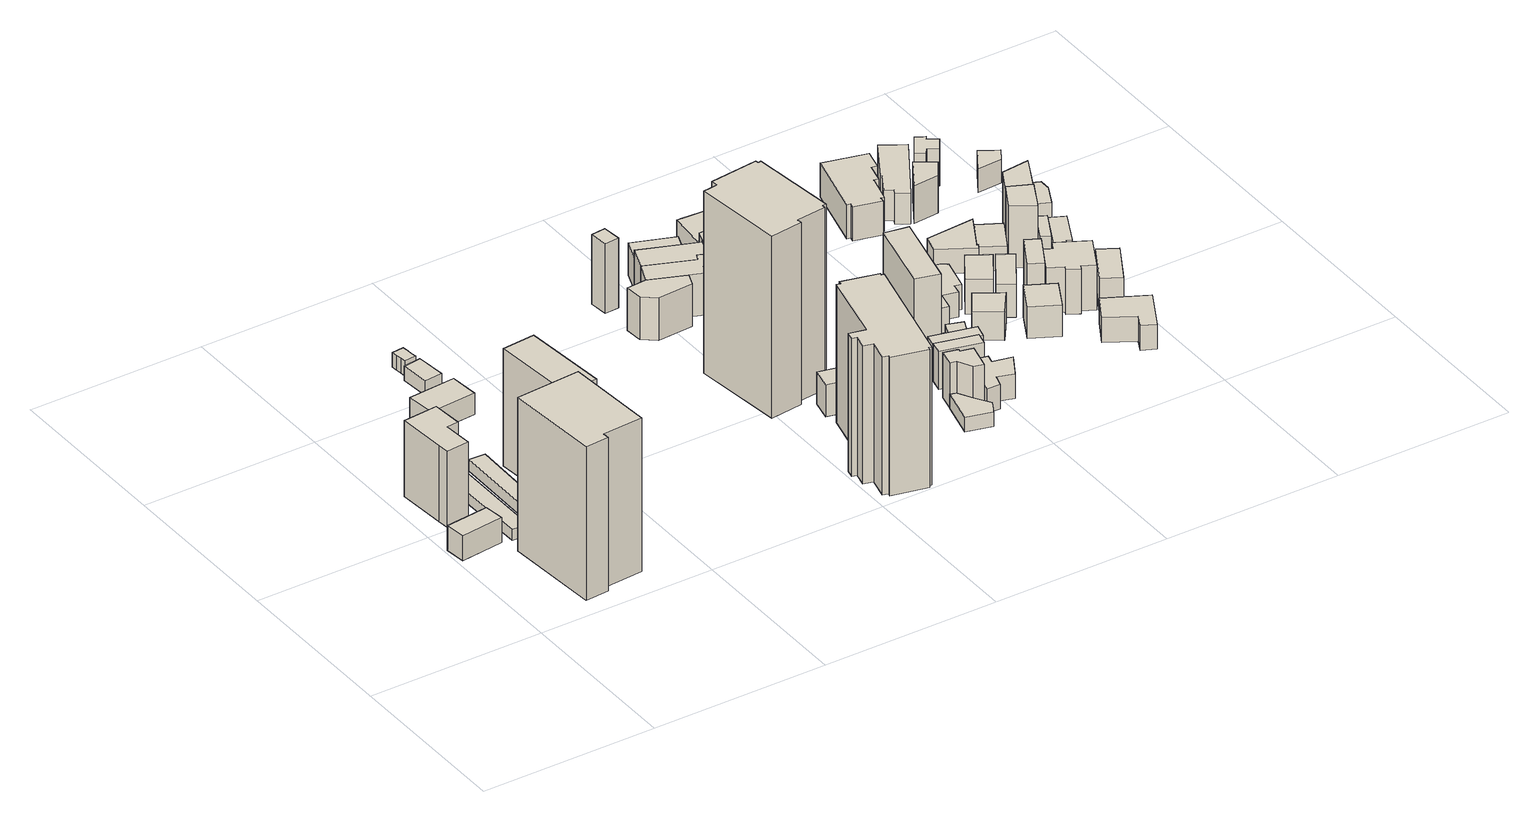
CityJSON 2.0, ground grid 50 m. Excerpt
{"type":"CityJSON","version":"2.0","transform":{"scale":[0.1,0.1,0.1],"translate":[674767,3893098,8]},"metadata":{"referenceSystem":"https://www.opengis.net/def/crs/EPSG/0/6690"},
"CityObjects":{
"building1":{"type":"Building","attributes":{"class":"9999","usage":"411","measuredHeight":24.3,"storeysAboveGround":2,"BuildingDetailAttribute.totalFloorArea":143.7,"BuildingDetailAttribute.buildingFootprintArea":71.85,"BuildingDetailAttribute.buildingRoofEdgeArea":71.85,"BuildingDetailAttribute.urbanPlanType":"21","BuildingDetailAttribute.landUseType":"211","BuildingDetailAttribute.surveyYear":2021,"BuildingIDAttribute.prefecture":"23","BuildingIDAttribute.city":"23106"},"address":[{"country":"日本","locality":"愛知県名古屋市"}],"geometry":[{"type":"Solid","lod":"1","boundaries":[[[[0,1,2,3]],[[2,4,5,3]],[[1,6,4,2]],[[0,7,6,1]],[[3,5,7,0]],[[4,6,7,5]]]]}]},
"building2":{"type":"Building","attributes":{"class":"3002","usage":"422","measuredHeight":30.3,"storeysAboveGround":6,"BuildingDetailAttribute.totalFloorArea":858.37,"BuildingDetailAttribute.buildingFootprintArea":143.06,"BuildingDetailAttribute.buildingRoofEdgeArea":143.06,"BuildingDetailAttribute.urbanPlanType":"21","BuildingDetailAttribute.landUseType":"214","BuildingDetailAttribute.surveyYear":2021,"BuildingIDAttribute.prefecture":"23","BuildingIDAttribute.city":"23106"},"address":[{"country":"日本","locality":"愛知県名古屋市"}],"geometry":[{"type":"Solid","lod":"1","boundaries":[[[[8,9,10,11,12,13,14]],[[13,15,16,14]],[[12,17,15,13]],[[11,18,17,12]],[[10,19,18,11]],[[9,20,19,10]],[[8,21,20,9]],[[14,16,21,8]],[[15,17,18,19,20,21,16]]]]}]},
"building3":{"type":"Building","attributes":{"class":"9999","usage":"412","measuredHeight":45.2,"storeysAboveGround":15,"BuildingDetailAttribute.totalFloorArea":7294.76,"BuildingDetailAttribute.buildingFootprintArea":486.32,"BuildingDetailAttribute.buildingRoofEdgeArea":-9999,"BuildingDetailAttribute.urbanPlanType":"21","BuildingDetailAttribute.landUseType":"211","BuildingDetailAttribute.surveyYear":2021,"BuildingIDAttribute.prefecture":"23","BuildingIDAttribute.city":"23106"},"address":[{"country":"日本","locality":"愛知県名古屋市中区新栄一丁目１７０５"}],"geometry":[{"type":"Solid","lod":"1","boundaries":[[[[22,23,24,25,26,27]],[[26,28,29,27]],[[25,30,28,26]],[[24,31,30,25]],[[23,32,31,24]],[[22,33,32,23]],[[27,29,33,22]],[[28,30,31,32,33,29]]]]}]},
"building4":{"type":"Building","attributes":{"class":"3003","usage":"431","measuredHeight":6.6,"storeysAboveGround":1,"BuildingDetailAttribute.totalFloorArea":142.79,"BuildingDetailAttribute.buildingFootprintArea":142.79,"BuildingDetailAttribute.buildingRoofEdgeArea":142.79,"BuildingDetailAttribute.urbanPlanType":"21","BuildingDetailAttribute.landUseType":"223","BuildingDetailAttribute.surveyYear":2021,"BuildingIDAttribute.prefecture":"23","BuildingIDAttribute.city":"23106"},"address":[{"country":"日本","locality":"愛知県名古屋市"}],"geometry":[{"type":"Solid","lod":"1","boundaries":[[[[34,35,36,37]],[[36,38,39,37]],[[35,40,38,36]],[[34,41,40,35]],[[37,39,41,34]],[[38,40,41,39]]]]}]},
"building5":{"type":"Building","attributes":{"class":"3003","usage":"431","measuredHeight":10.4,"storeysAboveGround":1,"BuildingDetailAttribute.totalFloorArea":137.36,"BuildingDetailAttribute.buildingFootprintArea":137.36,"BuildingDetailAttribute.buildingRoofEdgeArea":137.36,"BuildingDetailAttribute.urbanPlanType":"21","BuildingDetailAttribute.landUseType":"223","BuildingDetailAttribute.surveyYear":2021,"BuildingIDAttribute.prefecture":"23","BuildingIDAttribute.city":"23106"},"address":[{"country":"日本","locality":"愛知県名古屋市"}],"geometry":[{"type":"Solid","lod":"1","boundaries":[[[[42,43,44,45]],[[44,46,47,45]],[[43,48,46,44]],[[42,49,48,43]],[[45,47,49,42]],[[46,48,49,47]]]]}]},
"building6":{"type":"Building","attributes":{"class":"3002","usage":"412","measuredHeight":39.5,"storeysAboveGround":11,"BuildingDetailAttribute.totalFloorArea":2541.13,"BuildingDetailAttribute.buildingFootprintArea":231.01,"BuildingDetailAttribute.buildingRoofEdgeArea":231.01,"BuildingDetailAttribute.urbanPlanType":"21","BuildingDetailAttribute.landUseType":"211","BuildingDetailAttribute.surveyYear":2021,"BuildingIDAttribute.prefecture":"23","BuildingIDAttribute.city":"23106"},"address":[{"country":"日本","locality":"愛知県名古屋市"}],"geometry":[{"type":"Solid","lod":"1","boundaries":[[[[50,51,52,53]],[[52,54,55,53]],[[51,56,54,52]],[[50,57,56,51]],[[53,55,57,50]],[[54,56,57,55]]]]}]},
"building7":{"type":"Building","attributes":{"class":"3001","usage":"411","measuredHeight":9.2,"storeysAboveGround":2,"BuildingDetailAttribute.totalFloorArea":224.48,"BuildingDetailAttribute.buildingFootprintArea":112.24,"BuildingDetailAttribute.buildingRoofEdgeArea":112.24,"BuildingDetailAttribute.urbanPlanType":"21","BuildingDetailAttribute.landUseType":"211","BuildingDetailAttribute.surveyYear":2021,"BuildingIDAttribute.prefecture":"23","BuildingIDAttribute.city":"23106"},"address":[{"country":"日本","locality":"愛知県名古屋市"}],"geometry":[{"type":"Solid","lod":"1","boundaries":[[[[58,59,60,61]],[[60,62,63,61]],[[59,64,62,60]],[[58,65,64,59]],[[61,63,65,58]],[[62,64,65,63]]]]}]},
"building8":{"type":"Building","attributes":{"class":"3001","usage":"422","measuredHeight":5.3,"storeysAboveGround":2,"BuildingDetailAttribute.totalFloorArea":84.57,"BuildingDetailAttribute.buildingFootprintArea":42.29,"BuildingDetailAttribute.buildingRoofEdgeArea":42.29,"BuildingDetailAttribute.urbanPlanType":"21","BuildingDetailAttribute.landUseType":"214","BuildingDetailAttribute.surveyYear":2021,"BuildingIDAttribute.prefecture":"23","BuildingIDAttribute.city":"23106"},"address":[{"country":"日本","locality":"愛知県名古屋市"}],"geometry":[{"type":"Solid","lod":"1","boundaries":[[[[66,67,68,69]],[[68,70,71,69]],[[67,72,70,68]],[[66,73,72,67]],[[69,71,73,66]],[[70,72,73,71]]]]}]},
"building9":{"type":"Building","attributes":{"class":"3001","usage":"461","measuredHeight":5.3,"storeysAboveGround":9999,"BuildingDetailAttribute.totalFloorArea":-9999,"BuildingDetailAttribute.buildingFootprintArea":-9999,"BuildingDetailAttribute.buildingRoofEdgeArea":16.73,"BuildingDetailAttribute.urbanPlanType":"21","BuildingDetailAttribute.landUseType":"214","BuildingDetailAttribute.surveyYear":2021,"BuildingIDAttribute.prefecture":"23","BuildingIDAttribute.city":"23106"},"geometry":[{"type":"Solid","lod":"1","boundaries":[[[[74,75,76,77,78,79,80,81]],[[80,82,83,81]],[[79,84,82,80]],[[78,85,84,79]],[[77,86,85,78]],[[76,87,86,77]],[[75,88,87,76]],[[74,89,88,75]],[[81,83,89,74]],[[82,84,85,86,87,88,89,83]]]]}]},
"building10":{"type":"Building","attributes":{"class":"3002","usage":"412","measuredHeight":41.6,"storeysAboveGround":13,"BuildingDetailAttribute.totalFloorArea":6072.73,"BuildingDetailAttribute.buildingFootprintArea":467.13,"BuildingDetailAttribute.buildingRoofEdgeArea":467.13,"BuildingDetailAttribute.urbanPlanType":"21","BuildingDetailAttribute.landUseType":"211","BuildingDetailAttribute.surveyYear":2021,"BuildingIDAttribute.prefecture":"23","BuildingIDAttribute.city":"23106"},"address":[{"country":"日本","locality":"愛知県名古屋市"}],"geometry":[{"type":"Solid","lod":"1","boundaries":[[[[90,91,92,93,94,95,96,97,98,99,100,101,102,103,104,105,106,107]],[[106,108,109,107]],[[105,110,108,106]],[[104,111,110,105]],[[103,112,111,104]],[[102,113,112,103]],[[101,114,113,102]],[[100,115,114,101]],[[99,116,115,100]],[[98,117,116,99]],[[97,118,117,98]],[[96,119,118,97]],[[95,120,119,96]],[[94,121,120,95]],[[93,122,121,94]],[[92,123,122,93]],[[91,124,123,92]],[[90,125,124,91]],[[107,109,125,90]],[[108,110,111,112,113,114,115,116,117,118,119,120,121,122,123,124,125,109]]]]}]},
"building11":{"type":"Building","attributes":{"class":"9999","usage":"412","measuredHeight":27.5,"storeysAboveGround":1,"BuildingDetailAttribute.totalFloorArea":21.91,"BuildingDetailAttribute.buildingFootprintArea":21.91,"BuildingDetailAttribute.buildingRoofEdgeArea":21.91,"BuildingDetailAttribute.urbanPlanType":"21","BuildingDetailAttribute.landUseType":"211","BuildingDetailAttribute.surveyYear":2021,"BuildingIDAttribute.prefecture":"23","BuildingIDAttribute.city":"23106"},"address":[{"country":"日本","locality":"愛知県名古屋市"}],"geometry":[{"type":"Solid","lod":"1","boundaries":[[[[126,127,128,129]],[[128,130,131,129]],[[127,132,130,128]],[[126,133,132,127]],[[129,131,133,126]],[[130,132,133,131]]]]}]},
"building12":{"type":"Building","attributes":{"class":"3002","usage":"401","measuredHeight":56.5,"storeysAboveGround":11,"BuildingDetailAttribute.totalFloorArea":5591.08,"BuildingDetailAttribute.buildingFootprintArea":508.28,"BuildingDetailAttribute.buildingRoofEdgeArea":508.28,"BuildingDetailAttribute.urbanPlanType":"21","BuildingDetailAttribute.landUseType":"212","BuildingDetailAttribute.surveyYear":2021,"BuildingIDAttribute.prefecture":"23","BuildingIDAttribute.city":"23106"},"address":[{"country":"日本","locality":"愛知県名古屋市中区新栄二丁目２８０１"}],"geometry":[{"type":"Solid","lod":"1","boundaries":[[[[134,135,136,137,138,139,140,141,142,143,144,145]],[[144,146,147,145]],[[143,148,146,144]],[[142,149,148,143]],[[141,150,149,142]],[[140,151,150,141]],[[139,152,151,140]],[[138,153,152,139]],[[137,154,153,138]],[[136,155,154,137]],[[135,156,155,136]],[[134,157,156,135]],[[145,147,157,134]],[[146,148,149,150,151,152,153,154,155,156,157,147]]]]}]},
"building13":{"type":"Building","attributes":{"class":"3002","usage":"412","measuredHeight":13.5,"storeysAboveGround":4,"BuildingDetailAttribute.totalFloorArea":381.68,"BuildingDetailAttribute.buildingFootprintArea":95.42,"BuildingDetailAttribute.buildingRoofEdgeArea":95.42,"BuildingDetailAttribute.urbanPlanType":"21","BuildingDetailAttribute.landUseType":"211","BuildingDetailAttribute.surveyYear":2021,"BuildingIDAttribute.prefecture":"23","BuildingIDAttribute.city":"23106"},"address":[{"country":"日本","locality":"愛知県名古屋市"}],"geometry":[{"type":"Solid","lod":"1","boundaries":[[[[158,159,160,161,162,163]],[[162,164,165,163]],[[161,166,164,162]],[[160,167,166,161]],[[159,168,167,160]],[[158,169,168,159]],[[163,165,169,158]],[[164,166,167,168,169,165]]]]}]},
"building14":{"type":"Building","attributes":{"class":"3001","usage":"412","measuredHeight":9.6,"storeysAboveGround":2,"BuildingDetailAttribute.totalFloorArea":172.21,"BuildingDetailAttribute.buildingFootprintArea":86.1,"BuildingDetailAttribute.buildingRoofEdgeArea":86.1,"BuildingDetailAttribute.urbanPlanType":"21","BuildingDetailAttribute.landUseType":"211","BuildingDetailAttribute.surveyYear":2021,"BuildingIDAttribute.prefecture":"23","BuildingIDAttribute.city":"23106"},"address":[{"country":"日本","locality":"愛知県名古屋市中区新栄二丁目２８０６"}],"geometry":[{"type":"Solid","lod":"1","boundaries":[[[[170,171,172,173]],[[172,174,175,173]],[[171,176,174,172]],[[170,177,176,171]],[[173,175,177,170]],[[174,176,177,175]]]]}]},
"building15":{"type":"Building","attributes":{"class":"3002","usage":"412","measuredHeight":13.4,"storeysAboveGround":4,"BuildingDetailAttribute.totalFloorArea":427.69,"BuildingDetailAttribute.buildingFootprintArea":106.92,"BuildingDetailAttribute.buildingRoofEdgeArea":106.92,"BuildingDetailAttribute.urbanPlanType":"21","BuildingDetailAttribute.landUseType":"211","BuildingDetailAttribute.surveyYear":2021,"BuildingIDAttribute.prefecture":"23","BuildingIDAttribute.city":"23106"},"address":[{"country":"日本","locality":"愛知県名古屋市"}],"geometry":[{"type":"Solid","lod":"1","boundaries":[[[[178,179,180,181,182,183,184,185,186]],[[185,187,188,186]],[[184,164,187,185]],[[183,165,164,184]],[[182,189,165,183]],[[181,190,189,182]],[[180,191,190,181]],[[179,192,191,180]],[[178,193,192,179]],[[186,188,193,178]],[[187,164,165,189,190,191,192,193,188]]]]}]},
"building16":{"type":"Building","attributes":{"class":"3002","usage":"414","measuredHeight":13.4,"storeysAboveGround":4,"BuildingDetailAttribute.totalFloorArea":467.07,"BuildingDetailAttribute.buildingFootprintArea":116.77,"BuildingDetailAttribute.buildingRoofEdgeArea":116.77,"BuildingDetailAttribute.urbanPlanType":"21","BuildingDetailAttribute.landUseType":"211","BuildingDetailAttribute.surveyYear":2021,"BuildingIDAttribute.prefecture":"23","BuildingIDAttribute.city":"23106"},"address":[{"country":"日本","locality":"愛知県名古屋市"}],"geometry":[{"type":"Solid","lod":"1","boundaries":[[[[179,178,186,185,194,195]],[[194,196,197,195]],[[185,187,196,194]],[[186,188,187,185]],[[178,193,188,186]],[[179,192,193,178]],[[195,197,192,179]],[[196,187,188,193,192,197]]]]}]},
"building17":{"type":"Building","attributes":{"class":"3001","usage":"411","measuredHeight":13.4,"storeysAboveGround":3,"BuildingDetailAttribute.totalFloorArea":271.79,"BuildingDetailAttribute.buildingFootprintArea":90.6,"BuildingDetailAttribute.buildingRoofEdgeArea":90.6,"BuildingDetailAttribute.urbanPlanType":"21","BuildingDetailAttribute.landUseType":"211","BuildingDetailAttribute.surveyYear":2021,"BuildingIDAttribute.prefecture":"23","BuildingIDAttribute.city":"23106"},"address":[{"country":"日本","locality":"愛知県名古屋市"}],"geometry":[{"type":"Solid","lod":"1","boundaries":[[[[198,199,200,201]],[[200,202,203,201]],[[199,204,202,200]],[[198,205,204,199]],[[201,203,205,198]],[[202,204,205,203]]]]}]},
"building18":{"type":"Building","attributes":{"class":"3001","usage":"411","measuredHeight":8.8,"storeysAboveGround":1,"BuildingDetailAttribute.totalFloorArea":66.74,"BuildingDetailAttribute.buildingFootprintArea":66.74,"BuildingDetailAttribute.buildingRoofEdgeArea":66.74,"BuildingDetailAttribute.urbanPlanType":"21","BuildingDetailAttribute.landUseType":"211","BuildingDetailAttribute.surveyYear":2021,"BuildingIDAttribute.prefecture":"23","BuildingIDAttribute.city":"23106"},"address":[{"country":"日本","locality":"愛知県名古屋市"}],"geometry":[{"type":"Solid","lod":"1","boundaries":[[[[206,207,208,209,210,211]],[[210,212,213,211]],[[209,214,212,210]],[[208,215,214,209]],[[207,216,215,208]],[[206,217,216,207]],[[211,213,217,206]],[[212,214,215,216,217,213]]]]}]},
"building19":{"type":"Building","attributes":{"class":"3002","usage":"414","measuredHeight":13.2,"storeysAboveGround":4,"BuildingDetailAttribute.totalFloorArea":361,"BuildingDetailAttribute.buildingFootprintArea":90.25,"BuildingDetailAttribute.buildingRoofEdgeArea":90.25,"BuildingDetailAttribute.urbanPlanType":"21","BuildingDetailAttribute.landUseType":"211","BuildingDetailAttribute.surveyYear":2021,"BuildingIDAttribute.prefecture":"23","BuildingIDAttribute.city":"23106"},"address":[{"country":"日本","locality":"愛知県名古屋市"}],"geometry":[{"type":"Solid","lod":"1","boundaries":[[[[218,219,220,221,222,223]],[[222,224,225,223]],[[221,226,224,222]],[[220,227,226,221]],[[219,228,227,220]],[[218,229,228,219]],[[223,225,229,218]],[[224,226,227,228,229,225]]]]}]},
"building20":{"type":"Building","attributes":{"class":"3002","usage":"413","measuredHeight":13.2,"storeysAboveGround":4,"BuildingDetailAttribute.totalFloorArea":198.82,"BuildingDetailAttribute.buildingFootprintArea":49.71,"BuildingDetailAttribute.buildingRoofEdgeArea":49.71,"BuildingDetailAttribute.urbanPlanType":"21","BuildingDetailAttribute.landUseType":"212","BuildingDetailAttribute.surveyYear":2021,"BuildingIDAttribute.prefecture":"23","BuildingIDAttribute.city":"23106"},"address":[{"country":"日本","locality":"愛知県名古屋市"}],"geometry":[{"type":"Solid","lod":"1","boundaries":[[[[230,231,232,233,234,235,236,237,238]],[[237,239,240,238]],[[236,241,239,237]],[[235,242,241,236]],[[234,243,242,235]],[[233,244,243,234]],[[232,245,244,233]],[[231,246,245,232]],[[230,247,246,231]],[[238,240,247,230]],[[239,241,242,243,244,245,246,247,240]]]]}]},
"building21":{"type":"Building","attributes":{"class":"3002","usage":"411","measuredHeight":11.2,"storeysAboveGround":3,"BuildingDetailAttribute.totalFloorArea":133.2,"BuildingDetailAttribute.buildingFootprintArea":44.4,"BuildingDetailAttribute.buildingRoofEdgeArea":44.4,"BuildingDetailAttribute.urbanPlanType":"21","BuildingDetailAttribute.landUseType":"211","BuildingDetailAttribute.surveyYear":2021,"BuildingIDAttribute.prefecture":"23","BuildingIDAttribute.city":"23106"},"address":[{"country":"日本","locality":"愛知県名古屋市"}],"geometry":[{"type":"Solid","lod":"1","boundaries":[[[[248,249,250,251]],[[250,252,253,251]],[[249,254,252,250]],[[248,255,254,249]],[[251,253,255,248]],[[252,254,255,253]]]]}]},
"building22":{"type":"Building","attributes":{"class":"3002","usage":"411","measuredHeight":13,"storeysAboveGround":2,"BuildingDetailAttribute.totalFloorArea":220.06,"BuildingDetailAttribute.buildingFootprintArea":110.03,"BuildingDetailAttribute.buildingRoofEdgeArea":110.03,"BuildingDetailAttribute.urbanPlanType":"21","BuildingDetailAttribute.landUseType":"211","BuildingDetailAttribute.surveyYear":2021,"BuildingIDAttribute.prefecture":"23","BuildingIDAttribute.city":"23106"},"address":[{"country":"日本","locality":"愛知県名古屋市"}],"geometry":[{"type":"Solid","lod":"1","boundaries":[[[[256,257,258,259,260,261,262,233,232,231,230,238,263,264]],[[263,265,266,264]],[[238,267,265,263]],[[230,268,267,238]],[[231,269,268,230]],[[232,270,269,231]],[[233,271,270,232]],[[262,272,271,233]],[[261,273,272,262]],[[260,274,273,261]],[[259,275,274,260]],[[258,276,275,259]],[[257,277,276,258]],[[256,278,277,257]],[[264,266,278,256]],[[265,267,268,269,270,271,272,273,274,275,276,277,278,266]]]]}]},
"building23":{"type":"Building","attributes":{"class":"9999","usage":"411","measuredHeight":11.3,"storeysAboveGround":3,"BuildingDetailAttribute.totalFloorArea":164.52,"BuildingDetailAttribute.buildingFootprintArea":54.84,"BuildingDetailAttribute.buildingRoofEdgeArea":54.84,"BuildingDetailAttribute.urbanPlanType":"21","BuildingDetailAttribute.landUseType":"211","BuildingDetailAttribute.surveyYear":2021,"BuildingIDAttribute.prefecture":"23","BuildingIDAttribute.city":"23106"},"address":[{"country":"日本","locality":"愛知県名古屋市"}],"geometry":[{"type":"Solid","lod":"1","boundaries":[[[[279,280,281,282]],[[281,283,284,282]],[[280,285,283,281]],[[279,286,285,280]],[[282,284,286,279]],[[283,285,286,284]]]]}]},
"building24":{"type":"Building","attributes":{"class":"3001","usage":"411","measuredHeight":10.2,"storeysAboveGround":3,"BuildingDetailAttribute.totalFloorArea":542.39,"BuildingDetailAttribute.buildingFootprintArea":180.8,"BuildingDetailAttribute.buildingRoofEdgeArea":214.79,"BuildingDetailAttribute.urbanPlanType":"21","BuildingDetailAttribute.landUseType":"211","BuildingDetailAttribute.surveyYear":2021,"BuildingIDAttribute.prefecture":"23","BuildingIDAttribute.city":"23106"},"address":[{"country":"日本","locality":"愛知県名古屋市"}],"geometry":[{"type":"Solid","lod":"1","boundaries":[[[[287,288,289,290,291,292,293,294]],[[293,295,296,294]],[[292,297,295,293]],[[291,298,297,292]],[[290,299,298,291]],[[289,300,299,290]],[[288,301,300,289]],[[287,302,301,288]],[[294,296,302,287]],[[295,297,298,299,300,301,302,296]]]]}]},
"building25":{"type":"Building","attributes":{"class":"9999","usage":"412","measuredHeight":10.1,"storeysAboveGround":3,"BuildingDetailAttribute.totalFloorArea":78.68,"BuildingDetailAttribute.buildingFootprintArea":26.23,"BuildingDetailAttribute.buildingRoofEdgeArea":26.23,"BuildingDetailAttribute.urbanPlanType":"21","BuildingDetailAttribute.landUseType":"211","BuildingDetailAttribute.surveyYear":2021,"BuildingIDAttribute.prefecture":"23","BuildingIDAttribute.city":"23106"},"address":[{"country":"日本","locality":"愛知県名古屋市"}],"geometry":[{"type":"Solid","lod":"1","boundaries":[[[[303,304,305,306,307,308]],[[307,309,310,308]],[[306,311,309,307]],[[305,312,311,306]],[[304,313,312,305]],[[303,314,313,304]],[[308,310,314,303]],[[309,311,312,313,314,310]]]]}]},
"building26":{"type":"Building","attributes":{"class":"3002","usage":"412","measuredHeight":27.4,"storeysAboveGround":7,"BuildingDetailAttribute.totalFloorArea":1042.91,"BuildingDetailAttribute.buildingFootprintArea":148.99,"BuildingDetailAttribute.buildingRoofEdgeArea":148.99,"BuildingDetailAttribute.urbanPlanType":"21","BuildingDetailAttribute.landUseType":"211","BuildingDetailAttribute.surveyYear":2021,"BuildingIDAttribute.prefecture":"23","BuildingIDAttribute.city":"23106"},"address":[{"country":"日本","locality":"愛知県名古屋市"}],"geometry":[{"type":"Solid","lod":"1","boundaries":[[[[315,316,317,318]],[[317,319,320,318]],[[316,321,319,317]],[[315,322,321,316]],[[318,320,322,315]],[[319,321,322,320]]]]}]},
"building27":{"type":"Building","attributes":{"class":"3003","usage":"411","measuredHeight":8.4,"storeysAboveGround":1,"BuildingDetailAttribute.totalFloorArea":22.9,"BuildingDetailAttribute.buildingFootprintArea":22.9,"BuildingDetailAttribute.buildingRoofEdgeArea":22.9,"BuildingDetailAttribute.urbanPlanType":"21","BuildingDetailAttribute.landUseType":"211","BuildingDetailAttribute.surveyYear":2021,"BuildingIDAttribute.prefecture":"23","BuildingIDAttribute.city":"23106"},"address":[{"country":"日本","locality":"愛知県名古屋市"}],"geometry":[{"type":"Solid","lod":"1","boundaries":[[[[323,324,325,326]],[[325,327,328,326]],[[324,329,327,325]],[[323,330,329,324]],[[326,328,330,323]],[[327,329,330,328]]]]}]},
"building28":{"type":"Building","attributes":{"class":"9999","usage":"412","measuredHeight":10.1,"storeysAboveGround":3,"BuildingDetailAttribute.totalFloorArea":98.28,"BuildingDetailAttribute.buildingFootprintArea":32.76,"BuildingDetailAttribute.buildingRoofEdgeArea":32.76,"BuildingDetailAttribute.urbanPlanType":"21","BuildingDetailAttribute.landUseType":"211","BuildingDetailAttribute.surveyYear":2021,"BuildingIDAttribute.prefecture":"23","BuildingIDAttribute.city":"23106"},"address":[{"country":"日本","locality":"愛知県名古屋市中区新栄二丁目２７０５"}],"geometry":[{"type":"Solid","lod":"1","boundaries":[[[[331,332,333,334,335,336]],[[335,337,338,336]],[[334,339,337,335]],[[333,340,339,334]],[[332,341,340,333]],[[331,342,341,332]],[[336,338,342,331]],[[337,339,340,341,342,338]]]]}]},
"building29":{"type":"Building","attributes":{"class":"3001","usage":"411","measuredHeight":8.1,"storeysAboveGround":2,"BuildingDetailAttribute.totalFloorArea":45.86,"BuildingDetailAttribute.buildingFootprintArea":22.93,"BuildingDetailAttribute.buildingRoofEdgeArea":22.93,"BuildingDetailAttribute.urbanPlanType":"21","BuildingDetailAttribute.landUseType":"211","BuildingDetailAttribute.surveyYear":2021,"BuildingIDAttribute.prefecture":"23","BuildingIDAttribute.city":"23106"},"address":[{"country":"日本","locality":"愛知県名古屋市"}],"geometry":[{"type":"Solid","lod":"1","boundaries":[[[[343,344,345,346]],[[345,347,348,346]],[[344,349,347,345]],[[343,350,349,344]],[[346,348,350,343]],[[347,349,350,348]]]]}]},
"building30":{"type":"Building","attributes":{"class":"3001","usage":"411","measuredHeight":8,"storeysAboveGround":2,"BuildingDetailAttribute.totalFloorArea":256.97,"BuildingDetailAttribute.buildingFootprintArea":128.48,"BuildingDetailAttribute.buildingRoofEdgeArea":128.48,"BuildingDetailAttribute.urbanPlanType":"21","BuildingDetailAttribute.landUseType":"211","BuildingDetailAttribute.surveyYear":2021,"BuildingIDAttribute.prefecture":"23","BuildingIDAttribute.city":"23106"},"address":[{"country":"日本","locality":"愛知県名古屋市"}],"geometry":[{"type":"Solid","lod":"1","boundaries":[[[[351,352,353,354,355,356,357,358,359]],[[358,360,361,359]],[[357,362,360,358]],[[356,363,362,357]],[[355,364,363,356]],[[354,365,364,355]],[[353,366,365,354]],[[352,367,366,353]],[[351,368,367,352]],[[359,361,368,351]],[[360,362,363,364,365,366,367,368,361]]]]}]},
"building31":{"type":"Building","attributes":{"class":"3002","usage":"411","measuredHeight":11.3,"storeysAboveGround":2,"BuildingDetailAttribute.totalFloorArea":138.39,"BuildingDetailAttribute.buildingFootprintArea":69.2,"BuildingDetailAttribute.buildingRoofEdgeArea":69.2,"BuildingDetailAttribute.urbanPlanType":"21","BuildingDetailAttribute.landUseType":"211","BuildingDetailAttribute.surveyYear":2021,"BuildingIDAttribute.prefecture":"23","BuildingIDAttribute.city":"23106"},"address":[{"country":"日本","locality":"愛知県名古屋市"}],"geometry":[{"type":"Solid","lod":"1","boundaries":[[[[369,370,371,372]],[[371,373,374,372]],[[370,375,373,371]],[[369,376,375,370]],[[372,374,376,369]],[[373,375,376,374]]]]}]},
"building32":{"type":"Building","attributes":{"class":"3002","usage":"411","measuredHeight":10.3,"storeysAboveGround":3,"BuildingDetailAttribute.totalFloorArea":220.97,"BuildingDetailAttribute.buildingFootprintArea":73.66,"BuildingDetailAttribute.buildingRoofEdgeArea":73.66,"BuildingDetailAttribute.urbanPlanType":"21","BuildingDetailAttribute.landUseType":"211","BuildingDetailAttribute.surveyYear":2021,"BuildingIDAttribute.prefecture":"23","BuildingIDAttribute.city":"23106"},"address":[{"country":"日本","locality":"愛知県名古屋市"}],"geometry":[{"type":"Solid","lod":"1","boundaries":[[[[377,378,379,380,381,382]],[[381,383,384,382]],[[380,385,383,381]],[[379,386,385,380]],[[378,387,386,379]],[[377,388,387,378]],[[382,384,388,377]],[[383,385,386,387,388,384]]]]}]},
"building33":{"type":"Building","attributes":{"class":"3001","usage":"412","measuredHeight":10.3,"storeysAboveGround":3,"BuildingDetailAttribute.totalFloorArea":244.82,"BuildingDetailAttribute.buildingFootprintArea":81.61,"BuildingDetailAttribute.buildingRoofEdgeArea":81.61,"BuildingDetailAttribute.urbanPlanType":"21","BuildingDetailAttribute.landUseType":"211","BuildingDetailAttribute.surveyYear":2021,"BuildingIDAttribute.prefecture":"23","BuildingIDAttribute.city":"23106"},"address":[{"country":"日本","locality":"愛知県名古屋市中区新栄二丁目３００４－１"}],"geometry":[{"type":"Solid","lod":"1","boundaries":[[[[389,390,391,392]],[[391,393,394,392]],[[390,395,393,391]],[[389,396,395,390]],[[392,394,396,389]],[[393,395,396,394]]]]}]},
"building34":{"type":"Building","attributes":{"class":"9999","usage":"412","measuredHeight":9.7,"storeysAboveGround":3,"BuildingDetailAttribute.totalFloorArea":190.46,"BuildingDetailAttribute.buildingFootprintArea":63.49,"BuildingDetailAttribute.buildingRoofEdgeArea":-9999,"BuildingDetailAttribute.urbanPlanType":"21","BuildingDetailAttribute.landUseType":"211","BuildingDetailAttribute.surveyYear":2021,"BuildingIDAttribute.prefecture":"23","BuildingIDAttribute.city":"23106"},"address":[{"country":"日本","locality":"愛知県名古屋市中区新栄二丁目３００３"}],"geometry":[{"type":"Solid","lod":"1","boundaries":[[[[397,398,399,400]],[[399,401,402,400]],[[398,403,401,399]],[[397,404,403,398]],[[400,402,404,397]],[[401,403,404,402]]]]}]},
"building35":{"type":"Building","attributes":{"class":"3001","usage":"412","measuredHeight":15.3,"storeysAboveGround":5,"BuildingDetailAttribute.totalFloorArea":231.12,"BuildingDetailAttribute.buildingFootprintArea":46.22,"BuildingDetailAttribute.buildingRoofEdgeArea":46.22,"BuildingDetailAttribute.urbanPlanType":"21","BuildingDetailAttribute.landUseType":"211","BuildingDetailAttribute.surveyYear":2021,"BuildingIDAttribute.prefecture":"23","BuildingIDAttribute.city":"23106"},"address":[{"country":"日本","locality":"愛知県名古屋市"}],"geometry":[{"type":"Solid","lod":"1","boundaries":[[[[405,406,407,408]],[[407,409,410,408]],[[406,411,409,407]],[[405,412,411,406]],[[408,410,412,405]],[[409,411,412,410]]]]}]},
"building36":{"type":"Building","attributes":{"class":"3001","usage":"411","measuredHeight":10.2,"storeysAboveGround":2,"BuildingDetailAttribute.totalFloorArea":199.94,"BuildingDetailAttribute.buildingFootprintArea":99.97,"BuildingDetailAttribute.buildingRoofEdgeArea":99.97,"BuildingDetailAttribute.urbanPlanType":"21","BuildingDetailAttribute.landUseType":"211","BuildingDetailAttribute.surveyYear":2021,"BuildingIDAttribute.prefecture":"23","BuildingIDAttribute.city":"23106"},"address":[{"country":"日本","locality":"愛知県名古屋市"}],"geometry":[{"type":"Solid","lod":"1","boundaries":[[[[413,414,415,416,417,418]],[[417,419,420,418]],[[416,421,419,417]],[[415,422,421,416]],[[414,423,422,415]],[[413,424,423,414]],[[418,420,424,413]],[[419,421,422,423,424,420]]]]}]},
"building37":{"type":"Building","attributes":{"class":"3001","usage":"412","measuredHeight":10,"storeysAboveGround":3,"BuildingDetailAttribute.totalFloorArea":679.73,"BuildingDetailAttribute.buildingFootprintArea":226.58,"BuildingDetailAttribute.buildingRoofEdgeArea":226.58,"BuildingDetailAttribute.urbanPlanType":"21","BuildingDetailAttribute.landUseType":"211","BuildingDetailAttribute.surveyYear":2021,"BuildingIDAttribute.prefecture":"23","BuildingIDAttribute.city":"23106"},"address":[{"country":"日本","locality":"愛知県名古屋市中区新栄二丁目１５０１－３"}],"geometry":[{"type":"Solid","lod":"1","boundaries":[[[[425,426,427,428,429,430,431,432,433,434,435,436]],[[435,437,438,436]],[[434,439,437,435]],[[433,440,439,434]],[[432,441,440,433]],[[431,442,441,432]],[[430,443,442,431]],[[429,444,443,430]],[[428,445,444,429]],[[427,446,445,428]],[[426,447,446,427]],[[425,448,447,426]],[[436,438,448,425]],[[437,439,440,441,442,443,444,445,446,447,448,438]]]]}]},
"building38":{"type":"Building","attributes":{"class":"3001","usage":"411","measuredHeight":8.3,"storeysAboveGround":2,"BuildingDetailAttribute.totalFloorArea":266.32,"BuildingDetailAttribute.buildingFootprintArea":133.16,"BuildingDetailAttribute.buildingRoofEdgeArea":133.16,"BuildingDetailAttribute.urbanPlanType":"21","BuildingDetailAttribute.landUseType":"211","BuildingDetailAttribute.surveyYear":2021,"BuildingIDAttribute.prefecture":"23","BuildingIDAttribute.city":"23106"},"address":[{"country":"日本","locality":"愛知県名古屋市"}],"geometry":[{"type":"Solid","lod":"1","boundaries":[[[[449,450,451,452,453,454]],[[453,455,456,454]],[[452,457,455,453]],[[451,458,457,452]],[[450,459,458,451]],[[449,460,459,450]],[[454,456,460,449]],[[455,457,458,459,460,456]]]]}]},
"building39":{"type":"Building","attributes":{"class":"3001","usage":"412","measuredHeight":15.2,"storeysAboveGround":4,"BuildingDetailAttribute.totalFloorArea":529.95,"BuildingDetailAttribute.buildingFootprintArea":132.49,"BuildingDetailAttribute.buildingRoofEdgeArea":132.49,"BuildingDetailAttribute.urbanPlanType":"21","BuildingDetailAttribute.landUseType":"211","BuildingDetailAttribute.surveyYear":2021,"BuildingIDAttribute.prefecture":"23","BuildingIDAttribute.city":"23106"},"address":[{"country":"日本","locality":"愛知県名古屋市"}],"geometry":[{"type":"Solid","lod":"1","boundaries":[[[[461,462,463,464,465,466,467,468,469,470]],[[469,471,472,470]],[[468,473,471,469]],[[467,474,473,468]],[[466,475,474,467]],[[465,476,475,466]],[[464,477,476,465]],[[463,478,477,464]],[[462,479,478,463]],[[461,480,479,462]],[[470,472,480,461]],[[471,473,474,475,476,477,478,479,480,472]]]]}]},
"building40":{"type":"Building","attributes":{"class":"3001","usage":"411","measuredHeight":17.2,"storeysAboveGround":2,"BuildingDetailAttribute.totalFloorArea":142.9,"BuildingDetailAttribute.buildingFootprintArea":71.45,"BuildingDetailAttribute.buildingRoofEdgeArea":71.45,"BuildingDetailAttribute.urbanPlanType":"21","BuildingDetailAttribute.landUseType":"211","BuildingDetailAttribute.surveyYear":2021,"BuildingIDAttribute.prefecture":"23","BuildingIDAttribute.city":"23106"},"address":[{"country":"日本","locality":"愛知県名古屋市"}],"geometry":[{"type":"Solid","lod":"1","boundaries":[[[[481,482,483,484,485,486]],[[485,487,488,486]],[[484,489,487,485]],[[483,490,489,484]],[[482,491,490,483]],[[481,492,491,482]],[[486,488,492,481]],[[487,489,490,491,492,488]]]]}]},
"building41":{"type":"Building","attributes":{"class":"3002","usage":"412","measuredHeight":19.2,"storeysAboveGround":6,"BuildingDetailAttribute.totalFloorArea":374.73,"BuildingDetailAttribute.buildingFootprintArea":62.46,"BuildingDetailAttribute.buildingRoofEdgeArea":62.46,"BuildingDetailAttribute.urbanPlanType":"21","BuildingDetailAttribute.landUseType":"211","BuildingDetailAttribute.surveyYear":2021,"BuildingIDAttribute.prefecture":"23","BuildingIDAttribute.city":"23106"},"address":[{"country":"日本","locality":"愛知県名古屋市"}],"geometry":[{"type":"Solid","lod":"1","boundaries":[[[[493,494,495,496]],[[495,497,498,496]],[[494,499,497,495]],[[493,500,499,494]],[[496,498,500,493]],[[497,499,500,498]]]]}]},
"building42":{"type":"Building","attributes":{"class":"3002","usage":"412","measuredHeight":9,"storeysAboveGround":2,"BuildingDetailAttribute.totalFloorArea":293.11,"BuildingDetailAttribute.buildingFootprintArea":146.56,"BuildingDetailAttribute.buildingRoofEdgeArea":146.56,"BuildingDetailAttribute.urbanPlanType":"21","BuildingDetailAttribute.landUseType":"211","BuildingDetailAttribute.surveyYear":2021,"BuildingIDAttribute.prefecture":"23","BuildingIDAttribute.city":"23106"},"address":[{"country":"日本","locality":"愛知県名古屋市中区新栄二丁目１５１１"}],"geometry":[{"type":"Solid","lod":"1","boundaries":[[[[501,502,503,504,505,506,507,508]],[[507,509,510,508]],[[506,511,509,507]],[[505,512,511,506]],[[504,513,512,505]],[[503,514,513,504]],[[502,515,514,503]],[[501,516,515,502]],[[508,510,516,501]],[[509,511,512,513,514,515,516,510]]]]}]},
"building43":{"type":"Building","attributes":{"class":"9999","usage":"412","measuredHeight":11.1,"storeysAboveGround":3,"BuildingDetailAttribute.totalFloorArea":228.36,"BuildingDetailAttribute.buildingFootprintArea":76.12,"BuildingDetailAttribute.buildingRoofEdgeArea":151.23,"BuildingDetailAttribute.urbanPlanType":"21","BuildingDetailAttribute.landUseType":"211","BuildingDetailAttribute.surveyYear":2021,"BuildingIDAttribute.prefecture":"23","BuildingIDAttribute.city":"23106"},"address":[{"country":"日本","locality":"愛知県名古屋市"}],"geometry":[{"type":"Solid","lod":"1","boundaries":[[[[517,518,519,520]],[[519,521,522,520]],[[518,523,521,519]],[[517,524,523,518]],[[520,522,524,517]],[[521,523,524,522]]]]}]},
"building44":{"type":"Building","attributes":{"class":"3002","usage":"411","measuredHeight":11,"storeysAboveGround":3,"BuildingDetailAttribute.totalFloorArea":150.55,"BuildingDetailAttribute.buildingFootprintArea":50.18,"BuildingDetailAttribute.buildingRoofEdgeArea":50.18,"BuildingDetailAttribute.urbanPlanType":"21","BuildingDetailAttribute.landUseType":"211","BuildingDetailAttribute.surveyYear":2021,"BuildingIDAttribute.prefecture":"23","BuildingIDAttribute.city":"23106"},"address":[{"country":"日本","locality":"愛知県名古屋市"}],"geometry":[{"type":"Solid","lod":"1","boundaries":[[[[525,526,527,528]],[[527,529,530,528]],[[526,531,529,527]],[[525,532,531,526]],[[528,530,532,525]],[[529,531,532,530]]]]}]},
"building45":{"type":"Building","attributes":{"class":"3002","usage":"411","measuredHeight":7.1,"storeysAboveGround":2,"BuildingDetailAttribute.totalFloorArea":48.14,"BuildingDetailAttribute.buildingFootprintArea":24.07,"BuildingDetailAttribute.buildingRoofEdgeArea":24.07,"BuildingDetailAttribute.urbanPlanType":"21","BuildingDetailAttribute.landUseType":"211","BuildingDetailAttribute.surveyYear":2021,"BuildingIDAttribute.prefecture":"23","BuildingIDAttribute.city":"23106"},"address":[{"country":"日本","locality":"愛知県名古屋市"}],"geometry":[{"type":"Solid","lod":"1","boundaries":[[[[533,534,535,536]],[[535,537,538,536]],[[534,539,537,535]],[[533,540,539,534]],[[536,538,540,533]],[[537,539,540,538]]]]}]},
"building46":{"type":"Building","attributes":{"class":"9999","usage":"412","measuredHeight":18.1,"storeysAboveGround":6,"BuildingDetailAttribute.totalFloorArea":402.38,"BuildingDetailAttribute.buildingFootprintArea":67.06,"BuildingDetailAttribute.buildingRoofEdgeArea":67.06,"BuildingDetailAttribute.urbanPlanType":"21","BuildingDetailAttribute.landUseType":"211","BuildingDetailAttribute.surveyYear":2021,"BuildingIDAttribute.prefecture":"23","BuildingIDAttribute.city":"23106"},"address":[{"country":"日本","locality":"愛知県名古屋市"}],"geometry":[{"type":"Solid","lod":"1","boundaries":[[[[541,542,543,544]],[[543,545,546,544]],[[542,547,545,543]],[[541,548,547,542]],[[544,546,548,541]],[[545,547,548,546]]]]}]},
"building47":{"type":"Building","attributes":{"class":"9999","usage":"413","measuredHeight":9.1,"storeysAboveGround":2,"BuildingDetailAttribute.totalFloorArea":116.21,"BuildingDetailAttribute.buildingFootprintArea":58.1,"BuildingDetailAttribute.buildingRoofEdgeArea":58.1,"BuildingDetailAttribute.urbanPlanType":"21","BuildingDetailAttribute.landUseType":"212","BuildingDetailAttribute.surveyYear":2021,"BuildingIDAttribute.prefecture":"23","BuildingIDAttribute.city":"23106"},"address":[{"country":"日本","locality":"愛知県名古屋市"}],"geometry":[{"type":"Solid","lod":"1","boundaries":[[[[549,550,551,552,553,554]],[[553,555,556,554]],[[552,557,555,553]],[[551,558,557,552]],[[550,559,558,551]],[[549,560,559,550]],[[554,556,560,549]],[[555,557,558,559,560,556]]]]}]},
"building48":{"type":"Building","attributes":{"class":"3002","usage":"411","measuredHeight":10.9,"storeysAboveGround":3,"BuildingDetailAttribute.totalFloorArea":106.25,"BuildingDetailAttribute.buildingFootprintArea":35.42,"BuildingDetailAttribute.buildingRoofEdgeArea":35.42,"BuildingDetailAttribute.urbanPlanType":"21","BuildingDetailAttribute.landUseType":"211","BuildingDetailAttribute.surveyYear":2021,"BuildingIDAttribute.prefecture":"23","BuildingIDAttribute.city":"23106"},"address":[{"country":"日本","locality":"愛知県名古屋市"}],"geometry":[{"type":"Solid","lod":"1","boundaries":[[[[561,562,563,564,565,566,567,568]],[[567,569,570,568]],[[566,571,569,567]],[[565,572,571,566]],[[564,573,572,565]],[[563,574,573,564]],[[562,575,574,563]],[[561,576,575,562]],[[568,570,576,561]],[[569,571,572,573,574,575,576,570]]]]}]},
"building49":{"type":"Building","attributes":{"class":"3002","usage":"411","measuredHeight":13.1,"storeysAboveGround":4,"BuildingDetailAttribute.totalFloorArea":143.42,"BuildingDetailAttribute.buildingFootprintArea":35.85,"BuildingDetailAttribute.buildingRoofEdgeArea":109.74,"BuildingDetailAttribute.urbanPlanType":"21","BuildingDetailAttribute.landUseType":"211","BuildingDetailAttribute.surveyYear":2021,"BuildingIDAttribute.prefecture":"23","BuildingIDAttribute.city":"23106"},"address":[{"country":"日本","locality":"愛知県名古屋市"}],"geometry":[{"type":"Solid","lod":"1","boundaries":[[[[577,578,579,580,581]],[[580,582,583,581]],[[579,584,582,580]],[[578,585,584,579]],[[577,586,585,578]],[[581,583,586,577]],[[582,584,585,586,583]]]]}]},
"building50":{"type":"Building","attributes":{"class":"3001","usage":"411","measuredHeight":7.9,"storeysAboveGround":2,"BuildingDetailAttribute.totalFloorArea":70.91,"BuildingDetailAttribute.buildingFootprintArea":35.45,"BuildingDetailAttribute.buildingRoofEdgeArea":35.45,"BuildingDetailAttribute.urbanPlanType":"21","BuildingDetailAttribute.landUseType":"211","BuildingDetailAttribute.surveyYear":2021,"BuildingIDAttribute.prefecture":"23","BuildingIDAttribute.city":"23106"},"address":[{"country":"日本","locality":"愛知県名古屋市"}],"geometry":[{"type":"Solid","lod":"1","boundaries":[[[[587,588,589,590]],[[589,591,592,590]],[[588,593,591,589]],[[587,594,593,588]],[[590,592,594,587]],[[591,593,594,592]]]]}]}
},
"vertices":[
[13,365,7],[7,423,7],[130,437,7],[137,379,7],[130,437,80],[137,379,80],[7,423,80],[13,365,80],
[59,540,7],[49,678,7],[149,687,7],[155,600,7],[122,597,7],[128,513,7],[62,507,7],[128,513,230],[62,507,230],[122,597,230],[155,600,230],[149,687,230],[49,678,230],[59,540,230],
[336,343,4],[353,88,4],[237,80,4],[238,62,4],[170,57,4],[151,330,4],[170,57,456],[151,330,456],[238,62,456],[237,80,456],[353,88,456],[336,343,456],
[208,674,8],[207,369,8],[162,370,8],[159,675,8],[162,370,40],[159,675,40],[207,369,40],[208,674,40],
[243,685,6],[289,683,6],[282,372,6],[239,371,6],[282,372,40],[239,371,40],[289,683,40],[243,685,40],
[326,658,5],[420,666,5],[442,421,5],[347,415,5],[442,421,350],[347,415,350],[420,666,350],[326,658,350],
[383,964,8],[390,881,8],[256,870,8],[248,953,8],[256,870,70],[248,953,70],[390,881,70],[383,964,70],
[379,1106,7],[387,1022,7],[336,1017,7],[329,1099,7],[336,1017,50],[329,1099,50],[387,1022,50],[379,1106,50],
[374,1136,7],[376,1120,7],[341,1117,7],[340,1133,7],[338,1149,7],[337,1165,7],[371,1168,7],[373,1152,7],[371,1168,50],[373,1152,50],[337,1165,50],[338,1149,50],[340,1133,50],[341,1117,50],[376,1120,50],[374,1136,50],
[1152,12,4],[1144,14,4],[1142,6,4],[1041,30,4],[1043,38,4],[1027,42,4],[1041,102,4],[1014,109,4],[1023,148,4],[1010,151,4],[1015,175,4],[1060,164,4],[1109,369,4],[1119,366,4],[1121,375,4],[1224,350,4],[1223,344,4],[1231,342,4],[1223,344,410],[1231,342,410],[1224,350,410],[1121,375,410],[1119,366,410],[1109,369,410],[1060,164,410],[1015,175,410],[1010,151,410],[1023,148,410],[1014,109,410],[1041,102,410],[1027,42,410],[1043,38,410],[1041,30,410],[1142,6,410],[1144,14,410],[1152,12,410],
[901,1076,5],[896,1128,5],[937,1132,5],[942,1079,5],[937,1132,210],[942,1079,210],[896,1128,210],[901,1076,210],
[1137,757,5],[1146,758,5],[1175,514,5],[1164,513,5],[1165,504,5],[1079,494,5],[1081,481,5],[987,470,5],[957,726,5],[998,731,5],[996,750,5],[1136,766,5],[996,750,540],[1136,766,540],[998,731,540],[957,726,540],[987,470,540],[1081,481,540],[1079,494,540],[1165,504,540],[1164,513,540],[1175,514,540],[1146,758,540],[1137,757,540],
[1047,912,5],[945,906,5],[908,935,5],[905,985,5],[962,989,5],[1061,949,5],[962,989,130],[1061,949,130],[905,985,130],[908,935,130],[945,906,130],[1047,912,130],
[1236,370,6],[1099,402,6],[1112,461,6],[1250,429,6],[1112,461,100],[1250,429,100],[1099,402,100],[1236,370,100],
[1126,1012,6],[1151,1001,6],[1135,954,6],[1112,961,6],[1101,933,6],[1061,949,6],[962,989,6],[985,1047,6],[1117,994,6],[985,1047,130],[1117,994,130],[1101,933,130],[1112,961,130],[1135,954,130],[1151,1001,130],[1126,1012,130],
[1010,1113,6],[1168,1052,6],[1010,1113,130],[1168,1052,130],
[1014,1117,6],[1040,1185,6],[1157,1141,6],[1131,1073,6],[1157,1141,100],[1131,1073,100],[1040,1185,100],[1014,1117,100],
[1370,262,8],[1387,258,8],[1410,217,8],[1437,175,8],[1416,138,8],[1344,157,8],[1416,138,50],[1344,157,50],[1437,175,50],[1410,217,50],[1387,258,50],[1370,262,50],
[1196,931,8],[1135,954,8],[1151,1001,8],[1168,1052,8],[1176,1076,8],[1244,1076,8],[1176,1076,140],[1244,1076,140],[1168,1052,140],[1151,1001,140],[1135,954,140],[1196,931,140],
[1422,302,8],[1421,295,8],[1456,286,8],[1438,213,8],[1411,220,8],[1389,260,8],[1371,265,8],[1382,312,8],[1418,303,8],[1382,312,140],[1418,303,140],[1371,265,140],[1389,260,140],[1411,220,140],[1438,213,140],[1456,286,140],[1421,295,140],[1422,302,140],
[1507,318,8],[1393,346,8],[1402,383,8],[1516,354,8],[1402,383,120],[1516,354,120],[1393,346,120],[1507,318,120],
[1515,312,8],[1509,288,8],[1564,276,8],[1527,211,8],[1481,225,8],[1471,192,8],[1434,193,8],[1425,335,8],[1504,315,8],[1425,335,80],[1504,315,80],[1418,303,80],[1422,302,80],[1421,295,80],[1456,286,80],[1438,213,80],[1434,193,80],[1471,192,80],[1481,225,80],[1527,211,80],[1564,276,80],[1509,288,80],[1515,312,80],
[1530,356,7],[1404,387,7],[1415,428,7],[1541,397,7],[1415,428,110],[1541,397,110],[1404,387,110],[1530,356,110],
[1294,1210,8],[1359,1204,8],[1355,1161,8],[1368,1159,8],[1361,1092,8],[1192,1108,8],[1202,1215,8],[1218,1214,8],[1202,1215,90],[1218,1214,90],[1192,1108,90],[1361,1092,90],[1368,1159,90],[1355,1161,90],[1359,1204,90],[1294,1210,90],
[1403,999,9],[1359,1010,9],[1365,1033,9],[1370,1032,9],[1380,1069,9],[1418,1059,9],[1380,1069,110],[1418,1059,110],[1370,1032,110],[1365,1033,110],[1359,1010,110],[1403,999,110],
[1519,526,6],[1453,544,6],[1501,754,6],[1569,741,6],[1501,754,200],[1569,741,200],[1453,544,200],[1519,526,200],
[1541,540,6],[1586,524,6],[1565,478,6],[1523,496,6],[1565,478,36],[1523,496,36],[1586,524,36],[1541,540,36],
[1417,1064,9],[1378,1073,9],[1390,1126,9],[1384,1127,9],[1389,1150,9],[1434,1140,9],[1389,1150,110],[1434,1140,110],[1384,1127,110],[1390,1126,110],[1378,1073,110],[1417,1064,110],
[1437,1142,9],[1379,1156,9],[1388,1193,9],[1446,1179,9],[1388,1193,70],[1446,1179,70],[1379,1156,70],[1437,1142,70],
[1635,609,6],[1616,613,6],[1610,586,6],[1568,596,6],[1556,545,6],[1528,551,6],[1570,730,6],[1640,713,6],[1657,700,6],[1640,713,80],[1657,700,80],[1570,730,80],[1528,551,80],[1556,545,80],[1568,596,80],[1610,586,80],[1616,613,80],[1635,609,80],
[1626,552,7],[1697,507,7],[1647,438,7],[1580,483,7],[1647,438,90],[1580,483,90],[1697,507,90],[1626,552,90],
[1687,674,7],[1725,651,7],[1746,638,7],[1719,598,7],[1686,547,7],[1630,587,7],[1686,547,110],[1630,587,110],[1719,598,110],[1746,638,110],[1725,651,110],[1687,674,110],
[1773,374,7],[1697,413,7],[1741,499,7],[1817,459,7],[1741,499,100],[1817,459,100],[1697,413,100],[1773,374,100],
[1797,616,8],[1725,505,8],[1684,531,8],[1756,642,8],[1684,531,105],[1756,642,105],[1725,505,105],[1797,616,105],
[1798,488,7],[1760,508,7],[1811,602,7],[1849,582,7],[1811,602,150],[1849,582,150],[1760,508,150],[1798,488,150],
[1760,733,8],[1764,731,8],[1757,719,8],[1662,774,8],[1675,823,8],[1814,832,8],[1675,823,80],[1814,832,80],[1662,774,80],[1757,719,80],[1764,731,80],[1760,733,80],
[1724,1116,10],[1708,1120,10],[1695,1067,10],[1683,1070,10],[1663,993,10],[1654,995,10],[1651,981,10],[1575,1000,10],[1578,1013,10],[1568,1016,10],[1615,1205,10],[1738,1174,10],[1615,1205,110],[1738,1174,110],[1568,1016,110],[1578,1013,110],[1575,1000,110],[1651,981,110],[1654,995,110],[1663,993,110],[1683,1070,110],[1695,1067,110],[1708,1120,110],[1724,1116,110],
[1997,314,7],[1936,200,7],[1898,218,7],[1916,254,7],[1839,299,7],[1881,374,7],[1839,299,80],[1881,374,80],[1916,254,80],[1898,218,80],[1936,200,80],[1997,314,80],
[1957,519,8],[1906,423,8],[1872,441,8],[1866,430,8],[1832,448,8],[1838,458,8],[1797,480,8],[1837,554,8],[1858,542,8],[1871,566,8],[1858,542,140],[1871,566,140],[1837,554,140],[1797,480,140],[1838,458,140],[1832,448,140],[1866,430,140],[1872,441,140],[1906,423,140],[1957,519,140],
[1804,810,8],[1868,775,8],[1820,688,8],[1760,721,8],[1766,732,8],[1762,734,8],[1766,732,80],[1762,734,80],[1760,721,80],[1820,688,80],[1868,775,80],[1804,810,80],
[1890,658,8],[1829,694,8],[1870,770,8],[1932,741,8],[1870,770,190],[1932,741,190],[1829,694,190],[1890,658,190],
[1734,984,10],[1701,1005,10],[1709,1019,10],[1686,1032,10],[1718,1085,10],[1715,1087,10],[1784,1205,10],[1847,1166,10],[1784,1205,100],[1847,1166,100],[1715,1087,100],[1718,1085,100],[1686,1032,100],[1709,1019,100],[1701,1005,100],[1734,984,100],
[1955,378,10],[1903,408,10],[1968,520,10],[2019,491,10],[1968,520,110],[2019,491,110],[1903,408,110],[1955,378,110],
[1797,1071,10],[1850,1037,10],[1817,988,10],[1742,981,10],[1817,988,120],[1742,981,120],[1850,1037,120],[1797,1071,120],
[1934,665,9],[1910,677,9],[1951,757,9],[1975,745,9],[1951,757,80],[1975,745,80],[1910,677,80],[1934,665,80],
[1870,770,9],[1907,839,9],[1986,847,9],[1932,741,9],[1986,847,180],[1932,741,180],[1907,839,180],[1870,770,180],
[1975,634,9],[1962,641,9],[1948,614,9],[1920,628,9],[1981,749,9],[2022,729,9],[1981,749,70],[2022,729,70],[1920,628,70],[1948,614,70],[1962,641,70],[1975,634,70],
[1861,1160,11],[1886,1146,11],[1881,1137,11],[1908,1119,11],[1884,1083,11],[1857,1099,11],[1846,1085,11],[1821,1099,11],[1846,1085,120],[1821,1099,120],[1857,1099,120],[1884,1083,120],[1908,1119,120],[1881,1137,120],[1886,1146,120],[1861,1160,120],
[1990,749,9],[1953,766,9],[1995,850,9],[2019,839,9],[2019,808,9],[2019,839,110],[2019,808,110],[1995,850,110],[1953,766,110],[1990,749,110],
[1989,1076,11],[2038,1046,11],[2017,1011,11],[1947,1007,11],[2017,1011,80],[1947,1007,80],[2038,1046,80],[1989,1076,80]
]}
